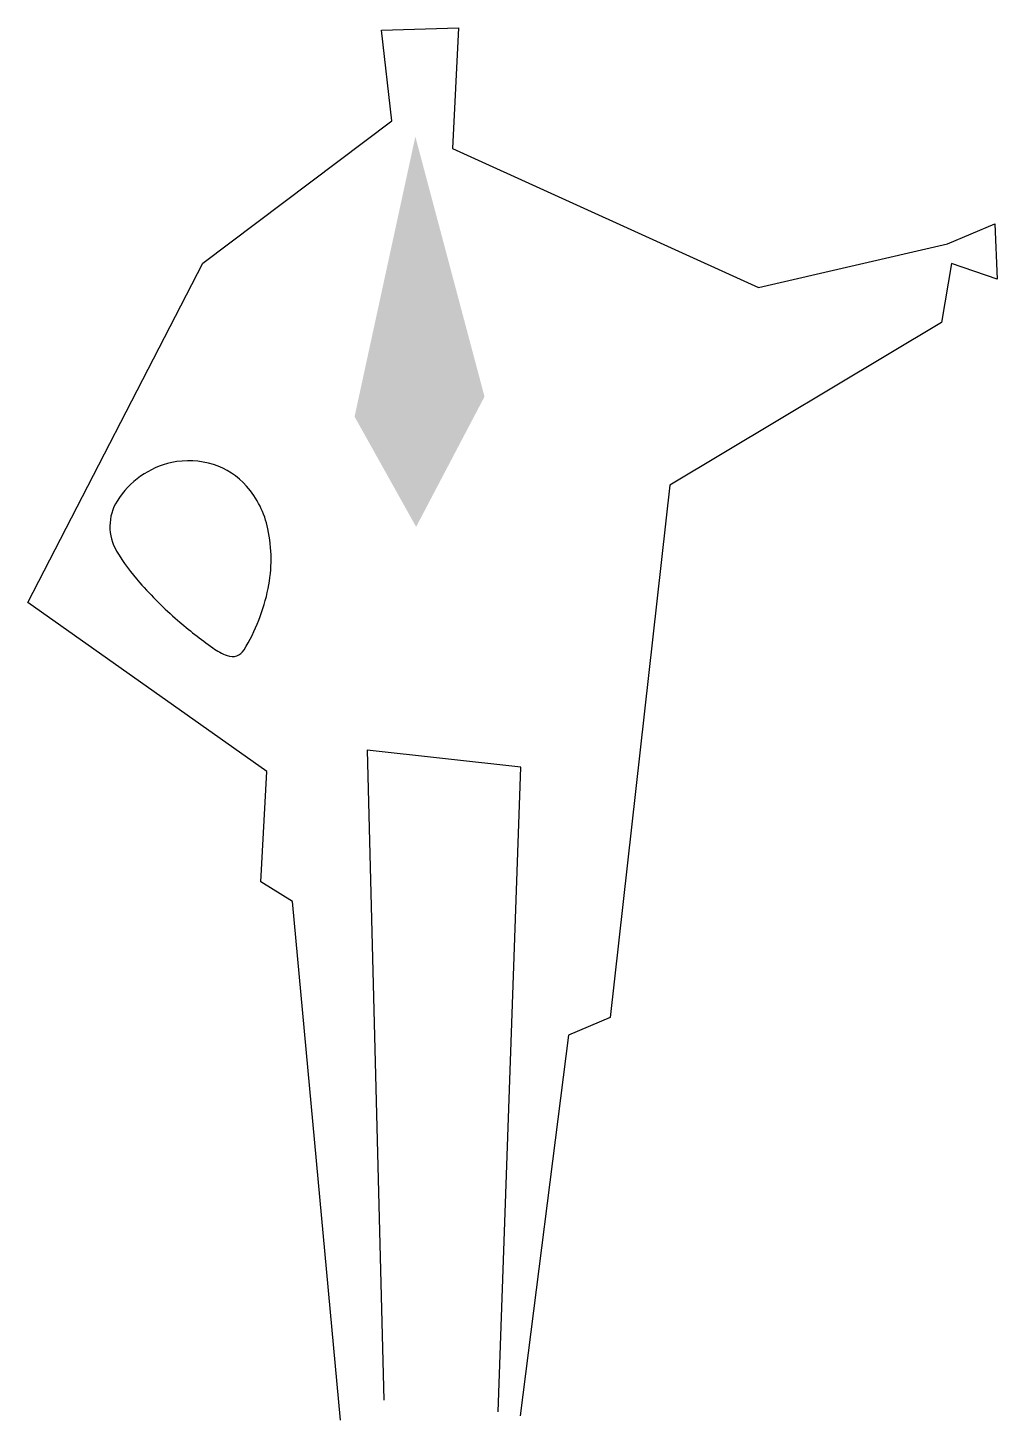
# Model space of a CAD drawing. Extents: x -0.5 to 0.76, y 0 to 1.81.
import ezdxf

# ---------------------------------------------------------------- set-up
doc = ezdxf.new("R2010")
doc.units = 0
doc.header["$LTSCALE"] = 10
doc.header["$MEASUREMENT"] = 0
doc.layers.get('0').update_dxf_attribs({"linetype": 'CONTINUOUS'})

msp = doc.modelspace()

# ---------------------------------------------------------------- linework, layer by layer
for points in [[(-0.0961, -0.0018), (-0.1588, 0.672), (-0.1998, 0.6975), (-0.192, 0.8409), (-0.5026, 1.0605), (-0.2752, 1.5014), (-0.0297, 1.6862), (-0.0431, 1.804), (0.0571, 1.8071), (0.0494, 1.6505), (0.447, 1.4698), (0.6927, 1.5266), (0.7541, 1.5524), (0.7572, 1.4807), (0.6979, 1.501), (0.6848, 1.4242), (0.3319, 1.2128), (0.2541, 0.5213), (0.2, 0.4985), (0.1373, 0.0038)], [(0.1088, 0.0089), (0.1379, 0.8466), (-0.0618, 0.8689), (-0.0398, 0.024)]]:
    msp.add_lwpolyline(points)
msp.add_lwpolyline([(-0.2435, 0.9915, 0.361358), (-0.2216, 0.999, 0.087203), (-0.1903, 1.0787, 0.102393), (-0.1906, 1.1563, 0.128911), (-0.2183, 1.2118, 0.137422), (-0.2614, 1.2398, 0.129736), (-0.3157, 1.2423, 0.203384), (-0.3866, 1.1924, 0.280379), (-0.3872, 1.1273, 0.046318), (-0.3572, 1.0863, 0.033925), (-0.308, 1.0375, 0.023322), (-0.2623, 1.0016, 0.063797)], format="xyb", close=True)
msp.add_solid([(0.001, 1.6658), (-0.078, 1.302), (0.0909, 1.328), (0.002, 1.1588)])

doc.saveas('drawing.dxf')
